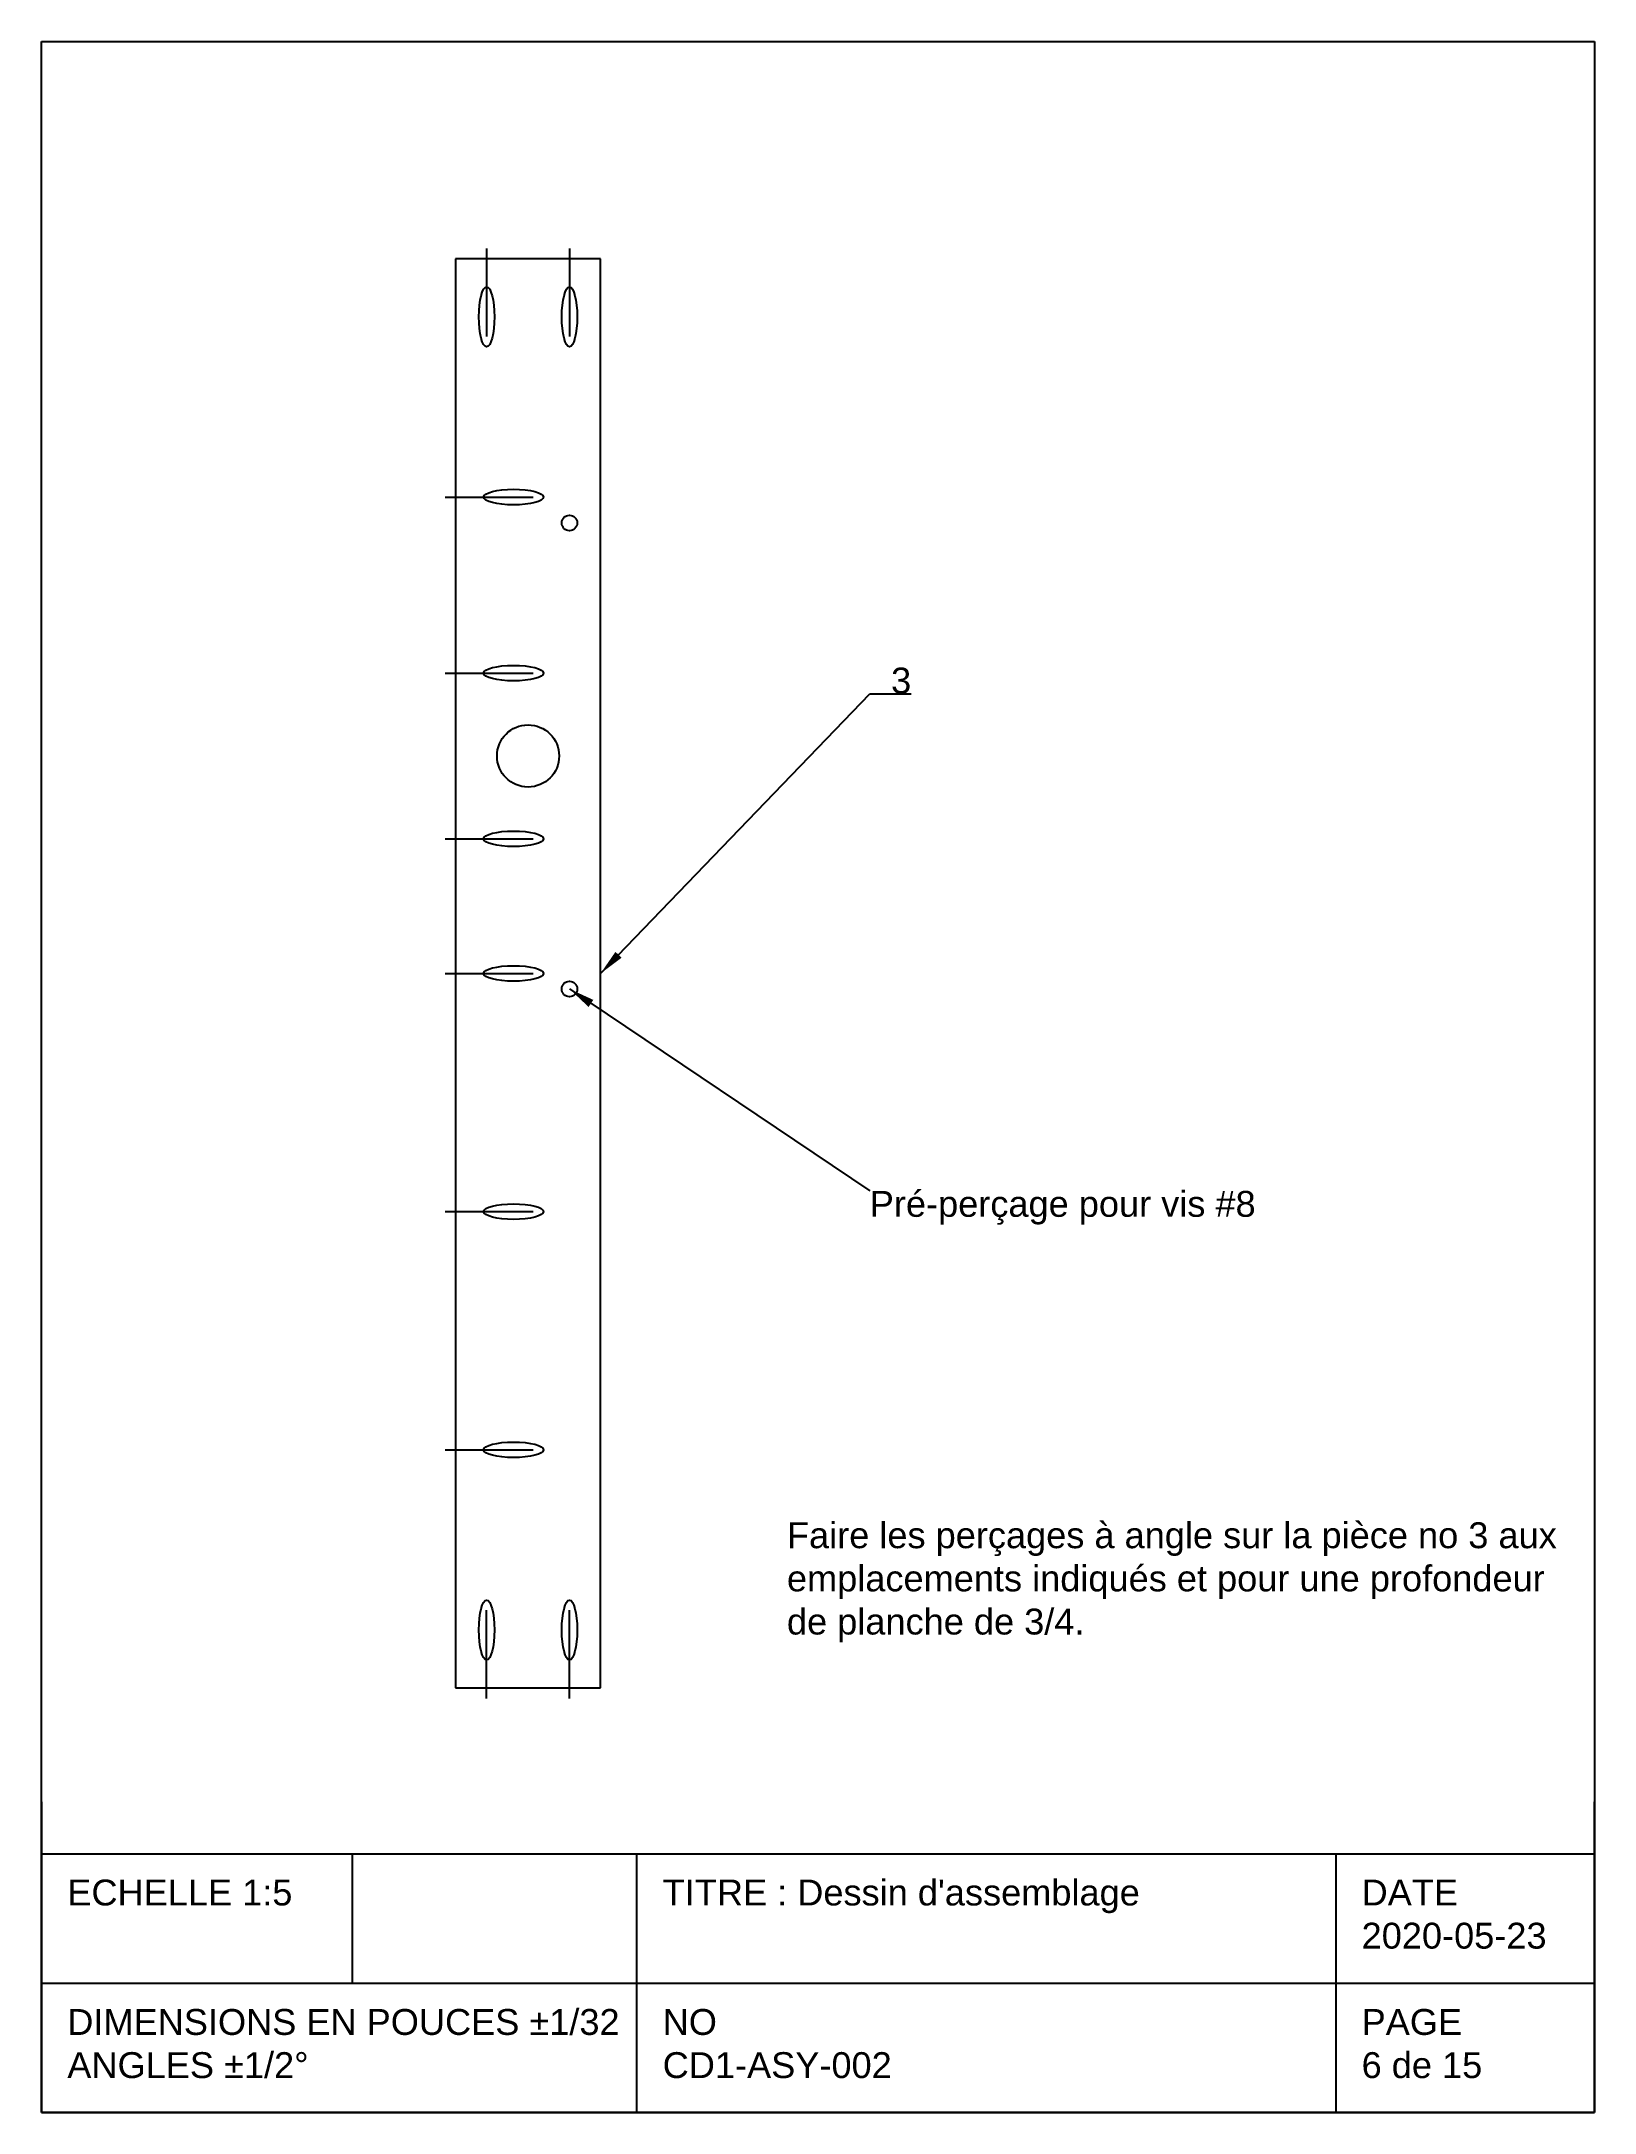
# Model space of a CAD drawing. Header units: inches. Extents: x -10 to 27.5, y -10.2 to 39.8.
import ezdxf

# ---------------------------------------------------------------- set-up
doc = ezdxf.new("R2010")
doc.units = ezdxf.units.IN
doc.header["$MEASUREMENT"] = 0
doc.linetypes.add('CENTER', pattern=[50.8, 31.75, -6.35, 6.35, -6.35])
doc.layers.get('0').update_dxf_attribs({"lineweight": 25})
doc.styles.add('QCADDimTextStyle', font='txt')
doc.styles.add('textstyle11', font='')
doc.styles.add('textstyle12', font='')
doc.styles.add('textstyle13', font='')
doc.styles.add('textstyle14', font='')
doc.styles.add('textstyle15', font='')
doc.styles.add('textstyle16', font='')
doc.styles.add('textstyle17', font='')
doc.styles.add('textstyle18', font='')
doc.styles.add('textstyle19', font='')
doc.styles.get('textstyle11').set_extended_font_data('Arial')
doc.styles.get('textstyle12').set_extended_font_data('Arial')
doc.styles.get('textstyle13').set_extended_font_data('Arial')
doc.styles.get('textstyle14').set_extended_font_data('Arial')
doc.styles.get('textstyle15').set_extended_font_data('Arial')
doc.styles.get('textstyle16').set_extended_font_data('Arial')
doc.styles.get('textstyle17').set_extended_font_data('Arial')
doc.styles.get('textstyle18').set_extended_font_data('Arial')
doc.styles.get('textstyle19').set_extended_font_data('Arial')
doc.dimstyles.new('QCADDimStyle', dxfattribs={"dimscale": 5, "dimtxt": 0.125, "dimasz": 0.125, "dimexe": 0.0625, "dimexo": 0.03125, "dimgap": 0.03125, "dimtad": 1, "dimtoh": 1, "dimdec": 4, "dimzin": 0, "dimdsep": 46, "dimtxsty": 'QCADDimTextStyle', "dimcen": 0.09, "dimadec": 0, "dimazin": 0, "dimtfac": 1, "dimtdec": 4, "dimtofl": 0, "dimtmove": 0, "dimatfit": 3, "dimfxl": 1, "dimtolj": 1, "dimtzin": 0, "dimarcsym": 0})

# ---------------------------------------------------------------- blocks, each defined once
blk = doc.blocks.new('cartouche_ANSI_A')
for p, q in [((0, 10), (7.5, 10)), ((0, 0), (0, 10)), ((7.5, 10), (7.5, 0)), ((0, 1.5), (0, 0)), ((7.5, 0), (7.5, 1.5)), ((0, 1.25), (7.5, 1.25)), ((1.5, 1.25), (1.5, 0.625)), ((2.875, 0), (2.875, 1.25)), ((6.25, 1.25), (6.25, 0)), ((0, 0), (0, 0.75)), ((7.5, 0.75), (7.5, 0)), ((0, 0.625), (2.875, 0.625)), ((2.875, 0.625), (5.625, 0.625)), ((5.625, 0.625), (7.5, 0.625)), ((7.5, 0), (0, 0)), ((0, 0), (7.5, 0)), ((7.5, 0), (0, 0))]:
    blk.add_line(p, q)
at = {"char_height": 0.125, "attachment_point": 1}
for s, insert, style in [('ECHELLE 1:5', (0.125, 1.125), 'textstyle12'), ("TITRE : Dessin d'assemblage", (3, 1.125), 'textstyle14'), ('DATE\\P2020-05-23', (6.375, 1.125), 'textstyle16'), ('DIMENSIONS EN POUCES %%p1/32\\PANGLES %%p1/2%%d', (0.125, 0.5), 'textstyle11'), ('NO\\PCD1-ASY-002', (3, 0.5), 'textstyle13'), ('PAGE\\P6 de 15', (6.375, 0.5), 'textstyle15')]:
    blk.add_mtext(s, dxfattribs=dict(at, insert=insert, style=style))

msp = doc.modelspace()

# ---------------------------------------------------------------- linework, layer by layer
for p, q in [((3.5, 34.5), (0, 34.5)), ((0, 34.5), (0, 0)), ((3.5, 0), (3.5, 34.5)), ((0, 0), (3.5, 0))]:
    msp.add_line(p, q)
at = {"linetype": 'CENTER'}
for p, q in [((0.75, 34.75), (0.75, 32.625)), ((2.75, 34.75), (2.75, 32.625)), ((-0.25, 28.75), (1.875, 28.75)), ((-0.25, 24.5), (1.875, 24.5)), ((-0.25, 20.5), (1.875, 20.5)), ((-0.25, 17.25), (1.875, 17.25)), ((-0.25, 11.5), (1.875, 11.5)), ((-0.25, 5.75), (1.875, 5.75)), ((0.75, -0.25), (0.75, 1.875)), ((2.75, -0.25), (2.75, 1.875))]:
    msp.add_line(p, q, dxfattribs=at)
for centre, radius in [((2.75, 28.125), 0.188), ((1.75, 22.5), 0.75), ((2.75, 16.875), 0.188)]:
    msp.add_circle(centre, radius)
for centre, major_axis in [((0.75, 33.1), (0, 0.724)), ((2.75, 33.1), (0, 0.724)), ((1.4, 28.75), (-0.724, 0)), ((1.4, 24.5), (-0.724, 0)), ((1.4, 20.5), (-0.724, 0)), ((1.4, 17.25), (-0.724, 0)), ((1.4, 11.5), (-0.724, 0)), ((1.4, 5.75), (-0.724, 0)), ((0.75, 1.4), (0, -0.724)), ((2.75, 1.4), (0, -0.724))]:
    msp.add_ellipse(centre, major_axis=major_axis, ratio=0.258819)

# ---------------------------------------------------------------- block references
at = {"xscale": 5, "yscale": 5}
msp.add_blockref('cartouche_ANSI_A', (-10, -10.25), dxfattribs=at)

# ---------------------------------------------------------------- texts
at = {"char_height": 0.625}
for s, insert, attachment_point, style in [('3', (11, 24), 9, 'textstyle18'), ('Pré-perçage pour vis #8', (10, 12), 1, 'textstyle19'), ('Faire les perçages à angle sur la pièce no 3 aux \\Pemplacements indiqués et pour une profondeur \\Pde planche de 3/4.', (8, 4), 1, 'textstyle17')]:
    msp.add_mtext(s, dxfattribs=dict(at, insert=insert, attachment_point=attachment_point, style=style))

# ---------------------------------------------------------------- leaders
for points in [[(3.5, 17.25), (10, 24), (11, 24)], [(2.75, 16.875), (10, 12)]]:
    msp.add_leader(points, dimstyle='QCADDimStyle')

doc.saveas('drawing.dxf')
